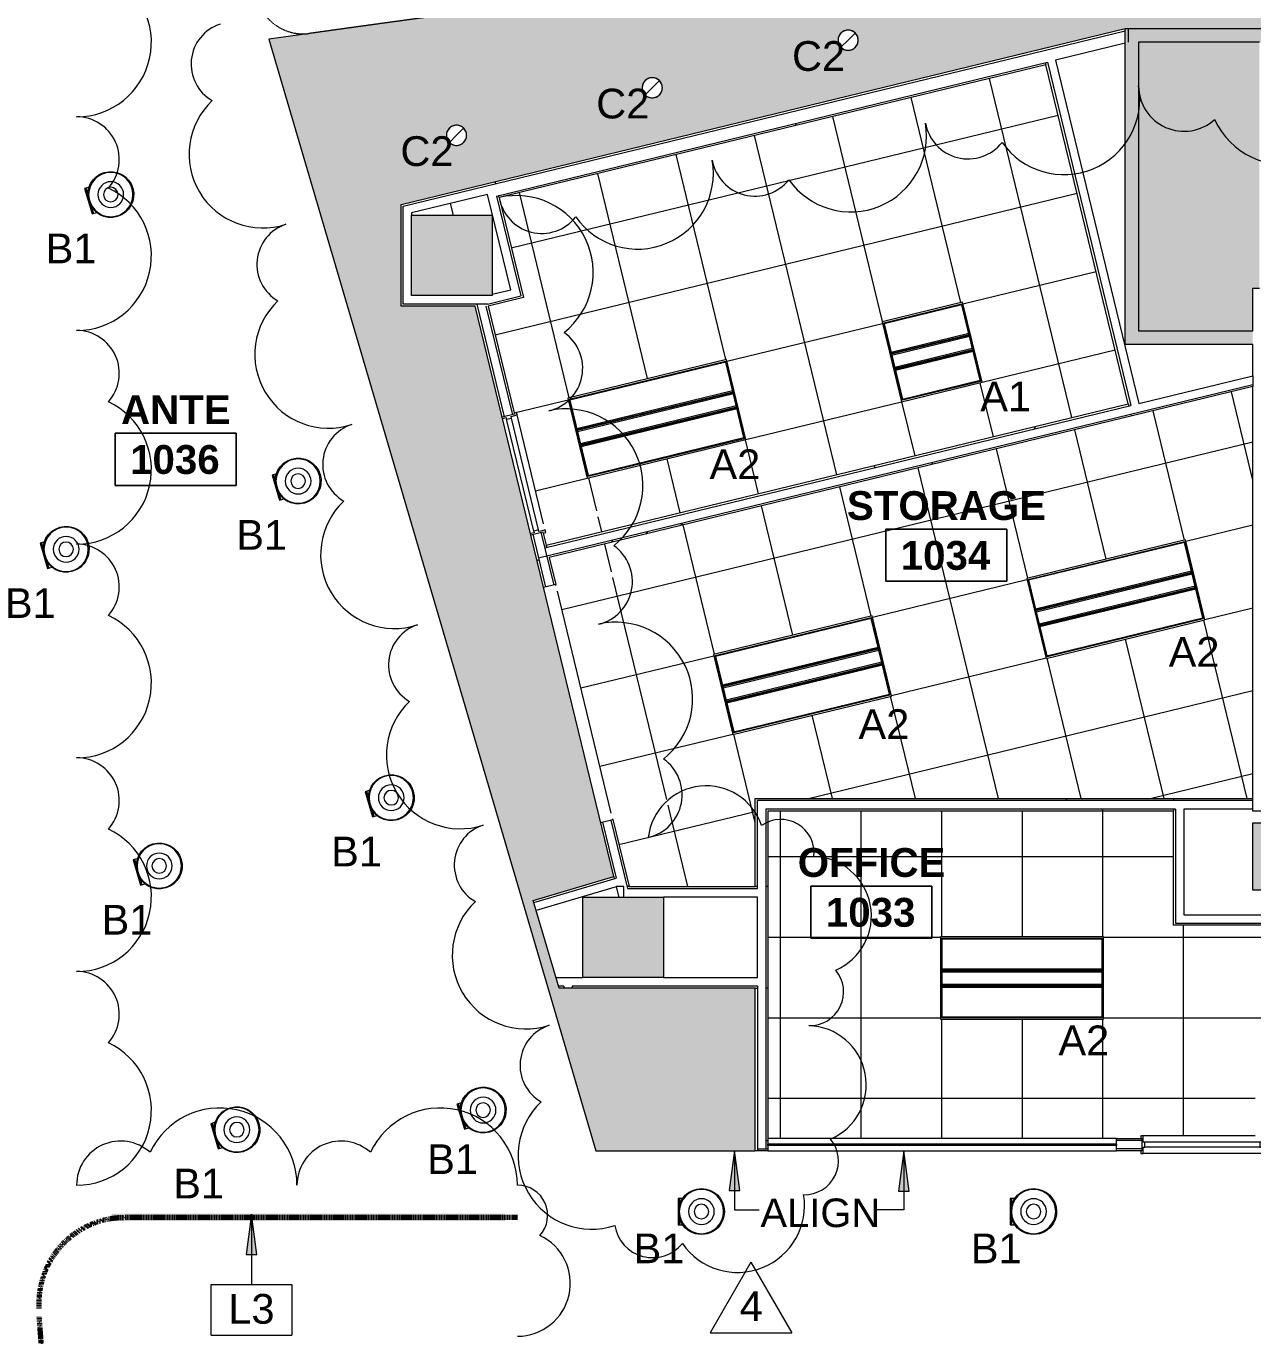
# Model space of a CAD drawing. Header units: inches. Extents: x 4387 to 7158, y 1246 to 2590.
# Drawn here: x 4923.7 to 5289, y 1459.2 to 1849.2 of the extents above; entities that cross this region are included whole.
import ezdxf

# ---------------------------------------------------------------- set-up
doc = ezdxf.new("R2010")
doc.units = ezdxf.units.IN
doc.header["$MEASUREMENT"] = 0
doc.linetypes.add('Dash 1_8_', pattern=[0.25, 0.125, -0.125])
doc.linetypes.add('Dash Dot 3_16_', pattern=[0.3125, 0.1875, -0.0625, 0, -0.0625])
for name, color, linetype, lineweight in [('A-ANNO-KEYN', 231, 'Continuous', 9), ('A-ANNO-SYMB', 150, 'Continuous', 9), ('A-AREA-IDEN', 2, 'Continuous', 9), ('A-CLNG', 13, 'Continuous', 13), ('A-CLNG-PATT', 13, 'Continuous', 13), ('A-DETL', 90, 'Continuous', 9), ('A-DETL-GENF', 92, 'Continuous', 9), ('A-DOOR', 31, 'Continuous', 13), ('A-GENM', 13, 'Continuous', 9), ('A-GLAZ-CURT', 52, 'Continuous', 13), ('A-WALL', 113, 'Continuous', 13), ('A-WALL-PATT', 111, 'Continuous', 13), ('E-LITE-EQPM', 33, 'Continuous', 9), ('E-LITE-EQPM-IDEN', 33, 'Continuous', 9), ('G-ANNO-REVC', 71, 'Continuous', 9), ('G-ANNO-REVC-IDEN', 71, 'Continuous', 9), ('G-ANNO-TEXT', 231, 'Continuous', 9), ('I-WALL', 2, 'Continuous', 13), ('S-COLS', 52, 'Continuous', 13)]:
    doc.layers.add(name, color=color, linetype=linetype, lineweight=lineweight)
doc.styles.add('Arial', font='arial.ttf', dxfattribs={"height": 8.851796})
doc.styles.add('Swis721 Lt BT', font='swissl.ttf', dxfattribs={"height": 8.514638})
doc.styles.add('Swis721 Lt BT_B', font='', dxfattribs={"height": 8.583975})
doc.styles.get('Swis721 Lt BT_B').set_extended_font_data('Swis721 Lt BT', bold=True)
pattern_1 = [(0, (0, 0), (30.72, 7.68), [1.267, -21.773, 1.267, -21.773, -122.88]), (0, (0, 0), (30.72, 7.68), [-46.08, 1.267, -44.813, 1.267, -21.773, -53.76]), (0, (0, 0), (30.72, 7.68), [-115.2, 1.267, -14.093, 1.267, -37.133]), (120, (11.52, 3.84), (-22.011075, 22.7643), [1.267, -21.773, 1.267, -21.773, -122.88]), (120, (11.52, 3.84), (-22.011075, 22.7643), [-46.08, 1.267, -44.813, 1.267, -21.773, -53.76]), (120, (11.52, 3.84), (-22.011075, 22.7643), [-115.2, 1.267, -14.093, 1.267, -37.133]), (240, (15.36, 19.2), (-8.708925, -30.4443), [1.267, -21.773, 1.267, -21.773, -122.88]), (240, (15.36, 19.2), (-8.708925, -30.4443), [-46.08, 1.267, -44.813, 1.267, -21.773, -53.76]), (240, (15.36, 19.2), (-8.708925, -30.4443), [-115.2, 1.267, -14.093, 1.267, -37.133])]

# ---------------------------------------------------------------- blocks, each defined once
blk = doc.blocks.new('Concrete-Rectangular-Column - 24 X 24-4431928-10TH FLOOR RCP')
at = {"layer": 'S-COLS'}
blk.add_hatch(color=10, dxfattribs=at).paths.add_polyline_path([(-12, -12), (12, -12), (12, 12), (-12, 12), (-12, -11.88)], flags=0)
at = {"layer": 'S-COLS', "color": 8, "lineweight": 20}
for p, q in [((-12, 12), (12, 12)), ((-12, -12), (-12, 12)), ((12, 12), (12, -12)), ((12, -12), (-12, -12))]:
    blk.add_line(p, q, dxfattribs=at)
blk = doc.blocks.new('Concrete-Rectangular-Column - 20 X 20-4423668-10TH FLOOR RCP')
at = {"layer": 'S-COLS'}
blk.add_hatch(color=10, dxfattribs=at).paths.add_polyline_path([(-10, -10), (10, -10), (10, 10), (-10, 10)], flags=0)
at = {"layer": 'S-COLS', "color": 8, "lineweight": 20}
for p, q in [((-10, 10), (10, 10)), ((-10, -10), (-10, 10)), ((10, 10), (10, -10)), ((10, -10), (-10, -10))]:
    blk.add_line(p, q, dxfattribs=at)
blk = doc.blocks.new('Single Flush_No Glass - 3_-0_x8_-0_-4278853-10TH FLOOR RCP')
at = {"layer": 'A-DOOR', "lineweight": 9}
for p, q in [((-13.63, 2.71), (-14.38, 2.71)), ((-14.38, 2.71), (-14.38, 1.96)), ((19.74, 2.71), (-13.63, 2.71)), ((-13.63, 0.84), (-13.63, 2.71)), ((-13.13, 0.84), (-13.63, 0.84)), ((21.12, 0.84), (-13.13, 0.84)), ((-13.13, -0.66), (-13.13, 0.84)), ((21.12, 0.84), (21.12, -0.66)), ((21.62, 0.84), (21.12, 0.84)), ((21.62, 2.71), (21.49, 2.71)), ((21.62, 2.71), (21.62, 0.84)), ((22.37, 2.71), (21.62, 2.71)), ((22.37, 1.96), (22.37, 2.71)), ((-13.63, -0.66), (-13.13, -0.66)), ((-13.63, -1.79), (-13.63, -0.66)), ((21.12, -0.66), (-13.13, -0.66)), ((21.12, -0.66), (21.62, -0.66)), ((21.62, -0.66), (21.62, -1.79))]:
    blk.add_line(p, q, dxfattribs=at)
blk = doc.blocks.new('Single Flush_No Glass - 3_-0_x8_-0_-V36-10TH FLOOR RCP')
at = {"layer": 'A-DOOR', "lineweight": 9}
for p, q in [((-13.63, 2.71), (-14.38, 2.71)), ((-14.38, 2.71), (-14.38, 1.96)), ((19.74, 2.71), (-13.63, 2.71)), ((-13.63, 0.84), (-13.63, 2.71)), ((-13.13, 0.84), (-13.63, 0.84)), ((21.12, 0.84), (-13.13, 0.84)), ((-13.13, -0.66), (-13.13, 0.84)), ((21.12, 0.84), (21.12, -0.66)), ((21.62, 0.84), (21.12, 0.84)), ((21.62, 2.71), (21.49, 2.71)), ((21.62, 2.71), (21.62, 0.84)), ((22.37, 2.71), (21.62, 2.71)), ((22.37, 1.96), (22.37, 2.71)), ((-14.38, -1.79), (-14.38, -2.54)), ((-14.38, -2.54), (-13.63, -2.54)), ((-13.63, -0.66), (-13.13, -0.66)), ((-13.63, -2.54), (-13.63, -0.66)), ((21.62, -2.54), (-13.63, -2.54)), ((21.12, -0.66), (-13.13, -0.66)), ((21.12, -0.66), (21.62, -0.66)), ((21.62, -0.66), (21.62, -2.54)), ((21.62, -2.54), (22.37, -2.54)), ((22.37, -2.54), (22.37, -1.79))]:
    blk.add_line(p, q, dxfattribs=at)
blk = doc.blocks.new('L-Recessed-Axis-Plano - A2 - 2 X 4-4924524-10TH FLOOR RCP')
at = {"layer": 'E-LITE-EQPM'}
for p, q in [((23.91, 11.87), (-23.91, 11.87)), ((-23.91, 11.87), (-23.91, -11.88)), ((23.91, -11.88), (23.91, 11.87)), ((-23.87, -11.56), (-23.87, 11.56)), ((-23.87, 11.56), (23.88, 11.56)), ((23.88, 11.56), (23.88, -11.56)), ((-23.87, 2.74), (23.88, 2.74)), ((23.88, 2.51), (-23.87, 2.51)), ((-23.87, 2.3), (23.88, 2.3)), ((-23.87, 2.2), (23.88, 2.2)), ((-23.87, 1.83), (23.88, 1.83)), ((-23.87, -1.83), (23.88, -1.83)), ((-23.87, -2.2), (23.88, -2.2)), ((-23.87, -2.3), (23.88, -2.3)), ((-23.87, -2.51), (23.88, -2.51)), ((-23.87, -2.74), (23.88, -2.74)), ((23.88, -11.56), (-23.87, -11.56)), ((-23.91, -11.88), (23.91, -11.88))]:
    blk.add_line(p, q, dxfattribs=at)
blk = doc.blocks.new('L-Surface Mounted Downlight - B - DOWNLIGHT_ SURFACE MOUNTED-5054385-10TH FLOOR RCP')
at = {"layer": 'A-GENM'}
for p, q in [((-6.96, 3.92), (-5.54, 3.92)), ((-6.96, -3.92), (-6.96, 3.92)), ((-6.7, 3.92), (-6.7, 1.07)), ((-6.54, 1.94), (-6.54, 3.92)), ((-6.7, -1.07), (-6.7, -3.92)), ((-6.54, -3.92), (-6.54, -1.94)), ((-5.54, -3.92), (-6.96, -3.92))]:
    blk.add_line(p, q, dxfattribs=at)
at = {"layer": 'E-LITE-EQPM'}
for radius in [6.6, 3.83, 2.17]:
    blk.add_circle((0, 0), radius, dxfattribs=at)
for start, end in [(360, 180), (180, 360)]:
    blk.add_arc((0, 0), 6.84, start, end, dxfattribs=at)
blk = doc.blocks.new('L-Recessed-Axis-Plano - A1 - 2 X 2-4924522-10TH FLOOR RCP')
at = {"layer": 'E-LITE-EQPM'}
for p, q in [((11.91, 11.87), (-11.91, 11.87)), ((-11.91, 11.87), (-11.91, -11.88)), ((11.91, -11.88), (11.91, 11.87)), ((-11.88, -11.56), (-11.88, 11.56)), ((-11.88, 11.56), (11.87, 11.56)), ((11.87, 11.56), (11.87, -11.56)), ((-11.88, 2.74), (11.87, 2.74)), ((11.87, 2.51), (-11.88, 2.51)), ((-11.88, 2.3), (11.87, 2.3)), ((-11.88, 2.2), (11.87, 2.2)), ((-11.88, 1.83), (11.87, 1.83)), ((-11.88, -1.83), (11.87, -1.83)), ((-11.88, -2.2), (11.87, -2.2)), ((-11.88, -2.3), (11.87, -2.3)), ((-11.88, -2.51), (11.87, -2.51)), ((-11.88, -2.74), (11.87, -2.74)), ((11.87, -11.56), (-11.88, -11.56)), ((-11.91, -11.88), (11.91, -11.88))]:
    blk.add_line(p, q, dxfattribs=at)
blk = doc.blocks.new('System Panel - Glazed-6331843-10TH FLOOR RCP')
at = {"layer": 'A-GLAZ-CURT'}
for p, q in [((-51.87, -0.25), (-51.87, 0.25)), ((-51.87, 0.25), (51.87, 0.25)), ((51.87, 0.25), (51.87, -0.25)), ((51.87, -0.25), (-51.87, -0.25))]:
    blk.add_line(p, q, dxfattribs=at)
blk = doc.blocks.new('Downlight - Recessed Can - C2 - 6_ Downlight - Flangeless-6313321-10TH FLOOR RCP')
at = {"layer": 'E-LITE-EQPM'}
for q in [(-2.12, -2.12), (2.12, 2.12)]:
    blk.add_line((0, 0), q, dxfattribs=at)
for start, end in [(156.6941, 180), (180, 203.3059), (130.583, 152.8285), (103.6312, 126.2008), (78.9964, 101.0036), (53.7992, 76.3688), (27.1715, 49.417), (360, 23.3059), (336.6941, 360), (207.1715, 229.417), (233.7992, 256.3688), (258.9964, 281.0036), (283.6312, 306.2008), (310.583, 332.8285)]:
    blk.add_arc((0, 0), 3, start, end, dxfattribs=at)
blk = doc.blocks.new('OTJ_ Room Tag - Room Name _ Number-360227-10TH FLOOR RCP')
at = {"layer": 'A-AREA-IDEN'}
for p, q in [((-0.1881, -0.1636), (-0.1881, -0.0018)), ((-0.1881, -0.0018), (0.1869, -0.0018)), ((0.1869, -0.0018), (-0.1881, -0.0018)), ((-0.1881, -0.0018), (-0.1881, -0.1636)), ((0.1869, -0.0018), (0.1869, -0.1636)), ((0.1869, -0.1636), (0.1869, -0.0018)), ((0.1869, -0.1636), (-0.1881, -0.1636)), ((-0.1881, -0.1636), (0.1869, -0.1636))]:
    blk.add_line(p, q, dxfattribs=at)
blk = doc.blocks.new('Keynote Tag - Keynote Number - Boxed-135510-10TH FLOOR RCP')
at = {"layer": 'A-ANNO-KEYN'}
for p, q in [((-0.125, -0.0792), (-0.125, 0.0781)), ((-0.125, 0.0781), (0.125, 0.0781)), ((0.125, 0.0781), (0.125, -0.0792)), ((-0.125, -0.0792), (0.125, -0.0792))]:
    blk.add_line(p, q, dxfattribs=at)
blk = doc.blocks.new('Family - ___-6297142-10TH FLOOR RCP')
at = {"layer": 'G-ANNO-REVC'}
for centre, radius, start, end in [((4938.72, 1844.46), 22.27, 270, 64.7912), ((4938.72, 1809.47), 12.72, 318.1897, 90), ((4938.72, 1780.83), 22.27, 270, 64.7912), ((4938.72, 1745.84), 12.72, 318.1897, 90), ((4938.72, 1717.21), 22.27, 270, 64.7912), ((4938.72, 1682.22), 12.72, 318.1897, 90), ((4938.72, 1653.58), 22.27, 270, 64.7912), ((4938.72, 1618.59), 12.72, 318.1897, 90), ((4938.72, 1589.96), 22.27, 270, 64.7912), ((4938.72, 1554.97), 12.72, 318.1897, 90), ((4938.72, 1526.33), 22.27, 270, 64.7912), ((4981.38, 1504.07), 22.97, 0, 154.7912), ((5047.02, 1504.07), 22.97, 0, 154.7912), ((4951.84, 1504.07), 13.13, 48.1897, 180), ((5017.48, 1504.07), 13.13, 48.1897, 180), ((5069.99, 1495.07), 9, 318.1897, 90), ((5069.99, 1474.82), 15.75, 270, 64.7912)]:
    blk.add_arc(centre, radius, start, end, dxfattribs=at)
blk = doc.blocks.new('Family - ___-6307642-10TH FLOOR RCP')
at = {"layer": 'G-ANNO-REVC'}
for centre, radius, start, end in [((4985.36, 1837.88), 12.55, 108.189, 239.9994), ((5232.75, 1827.53), 22.55, 215.1185, 9.9097), ((5268.52, 1831.43), 13.56, 180.108, 311.9183), ((5299.02, 1831.49), 23.72, 205.3168, 0.108), ((4994.18, 1811.05), 21.97, 133.3978, 288.189), ((5169.27, 1816.44), 22.55, 215.1185, 9.9097), ((5204.18, 1822.54), 12.89, 189.9097, 321.72), ((5105.79, 1805.35), 22.55, 215.1185, 9.9097), ((5140.71, 1811.45), 12.89, 189.9097, 321.72), ((5069.72, 1775.91), 22.83, 308.3328, 103.1241), ((5077.23, 1800.36), 12.89, 189.9097, 321.72), ((5004.95, 1778.25), 12.55, 108.189, 239.9994), ((5013.77, 1751.42), 21.97, 133.3978, 288.189), ((5076.38, 1747.32), 13.04, 283.1241, 54.9344), ((5084.53, 1712.39), 22.83, 308.3328, 103.1241), ((5024.55, 1718.63), 12.55, 108.189, 239.9994), ((5033.36, 1691.79), 21.97, 133.3978, 288.189), ((5091.19, 1683.81), 13.04, 283.1241, 54.9344), ((5044.14, 1659), 12.55, 108.189, 239.9994), ((5099.34, 1648.87), 22.83, 308.3328, 103.1241), ((5052.96, 1632.16), 21.97, 133.3978, 288.189), ((5106, 1620.29), 13.04, 283.1241, 54.9344), ((5126.23, 1605.6), 17.38, 18.6453, 173.4365), ((5063.73, 1599.37), 12.55, 108.189, 239.9994), ((5148.42, 1603.04), 9.93, 353.4365, 125.2468), ((5157.75, 1584.29), 17.63, 293.464, 88.2552), ((5072.55, 1572.54), 21.97, 133.3978, 288.189), ((5157.06, 1561.64), 10.07, 268.2552, 40.0655), ((5083.32, 1539.74), 12.55, 108.189, 239.9994), ((5156.22, 1533.95), 17.63, 293.464, 88.2552), ((5092.14, 1512.91), 21.97, 133.3978, 288.189), ((5155.53, 1511.3), 10.07, 268.2552, 40.0655), ((5135.54, 1498.02), 19.94, 214.5021, 9.2933), ((5110.24, 1493.88), 11.39, 189.2933, 321.1036)]:
    blk.add_arc(centre, radius, start, end, dxfattribs=at)
blk = doc.blocks.new('Revision Tag - Revision Tag-133968-10TH FLOOR RCP')
at = {"layer": 'G-ANNO-REVC-IDEN'}
for p, q in [((0, 0.1384), (-0.1263, -0.0804)), ((0, 0.1384), (0.1263, -0.0804)), ((-0.1263, -0.0804), (0.1263, -0.0804))]:
    blk.add_line(p, q, dxfattribs=at)

msp = doc.modelspace()

# ---------------------------------------------------------------- hatches: boundary and pattern name
at = {"layer": 'A-ANNO-KEYN'}
msp.add_hatch(color=256, dxfattribs=at).paths.add_polyline_path([(4990.8, 1495.41), (4989.22, 1483.41), (4992.38, 1483.41)], flags=0)
at = {"layer": 'A-CLNG-PATT'}
h = msp.add_hatch(dxfattribs=at)
h.set_pattern_fill('FP_40', color=256, style=0, pattern_type=2)
h.set_pattern_definition([(13.652, (5155.497, 1754.99), (5.6646, -23.322), []), (283.652, (5155.497, 1754.99), (-23.322, -5.6646), [])])
h.paths.add_polyline_path([(5078.57, 1694.6), (5251.86, 1736.69), (5227.33, 1837.68), (5064.53, 1798.14), (5071.76, 1768.4), (5061.27, 1765.81), (5069.01, 1733.96), (5069.74, 1734.14), (5077.79, 1700.98), (5111.8, 1709.24), (5112.22, 1707.54), (5078.2, 1699.28), (5078.41, 1698.42), (5077.68, 1698.25), (5078.11, 1696.5)], flags=0)
h.paths.add_polyline_path([(5090.8, 1714.58), (5085, 1738.45), (5132.25, 1749.93), (5138.05, 1726.06), (5091.06, 1714.64)], flags=0)
h.paths.add_polyline_path([(5184.4, 1737.31), (5178.6, 1761.18), (5202.53, 1767), (5208.33, 1743.13), (5184.7, 1737.39)], flags=0)
h = msp.add_hatch(dxfattribs=at)
h.set_pattern_fill('FP_36', color=256, style=0, pattern_type=2)
h.set_pattern_definition([(13.652, (5204.37, 1655.454), (5.6646, -23.322), []), (283.652, (5204.37, 1655.454), (-23.322, -5.6646), [])])
h.paths.add_polyline_path([(5106.74, 1592.99), (5140.83, 1592.99), (5140.83, 1619.19), (5288.97, 1619.19), (5288.97, 1741.85), (5079.45, 1690.96), (5081.47, 1682.65), (5116.15, 1691.07), (5116.56, 1689.37), (5081.88, 1680.95), (5097.93, 1614.87), (5132.61, 1623.29), (5133.03, 1621.59), (5098.35, 1613.17), (5103.25, 1592.99)], flags=0)
h.paths.add_polyline_path([(5134.14, 1638.23), (5128.34, 1662.1), (5175.59, 1673.58), (5181.39, 1649.71), (5134.39, 1638.3)], flags=0)
h.paths.add_polyline_path([(5227.43, 1660.89), (5221.63, 1684.76), (5268.88, 1696.24), (5274.68, 1672.37), (5227.68, 1660.96)], flags=0)
h = msp.add_hatch(dxfattribs=at)
h.set_pattern_fill('FP_15', color=256, style=0, pattern_type=2)
h.set_pattern_definition([(0, (5220.333, 1577.908), (0, -24), []), (270, (5220.333, 1577.908), (-24, -1e-15), [])])
h.paths.add_polyline_path([(5248.33, 1518), (5255.58, 1518), (5255.58, 1518.75), (5289.71, 1518.75), (5289.71, 1553.75), (5291.46, 1553.75), (5291.46, 1518.75), (5292.33, 1518.75), (5292.33, 1518), (5296.08, 1518), (5296.08, 1581.44), (5265.34, 1581.44), (5265.34, 1593.5), (5265.27, 1593.5), (5265.27, 1615.44), (5144.58, 1615.44), (5144.58, 1518), (5236.46, 1518)], flags=0)
h.paths.add_polyline_path([(5195.93, 1553.5), (5195.93, 1578.06), (5244.55, 1578.06), (5244.55, 1553.5), (5236.46, 1553.5)], flags=0)
at = {"layer": 'A-DETL-GENF'}
h = msp.add_hatch(dxfattribs=at)
h.set_pattern_fill('FP_13', style=0, pattern_type=2)
h.set_pattern_definition(pattern_1)
h.paths.add_polyline_path([(5140.83, 1514.25), (5140.83, 1562.74), (5082.38, 1562.74), (5074.69, 1588.88), (5098.67, 1595.93), (5057.41, 1765.81), (5035.33, 1765.81), (5035.33, 1796.06), (5250.97, 1848.44), (5771, 1848.44), (5771, 1952.43), (4996, 1845.34), (5093.38, 1514.25), (5106.74, 1514.25)], flags=0)
h.paths.add_polyline_path([(5051.84, 1813.68), (5051.06, 1813.78), (5050.34, 1814.08), (5049.72, 1814.56), (5049.24, 1815.18), (5048.94, 1815.9), (5048.84, 1816.68), (5048.94, 1817.45), (5049.24, 1818.18), (5049.72, 1818.8), (5050.34, 1819.28), (5051.06, 1819.57), (5051.84, 1819.68), (5052.61, 1819.57), (5053.34, 1819.28), (5053.96, 1818.8), (5054.44, 1818.18), (5054.73, 1817.45), (5054.84, 1816.68), (5054.73, 1815.9), (5054.44, 1815.18), (5053.96, 1814.56), (5053.34, 1814.08), (5052.61, 1813.78)], flags=0)
h.paths.add_polyline_path([(5110.14, 1827.84), (5109.37, 1827.94), (5108.64, 1828.24), (5108.02, 1828.72), (5107.54, 1829.34), (5107.24, 1830.06), (5107.14, 1830.84), (5107.24, 1831.62), (5107.54, 1832.34), (5108.03, 1832.97), (5108.64, 1833.44), (5109.37, 1833.74), (5110.22, 1833.83), (5111.03, 1833.69), (5111.64, 1833.44), (5112.26, 1832.96), (5112.74, 1832.34), (5113.04, 1831.62), (5113.14, 1830.84), (5113.04, 1830.06), (5112.74, 1829.34), (5112.26, 1828.72), (5111.64, 1828.24), (5110.92, 1827.94)], flags=0)
h.paths.add_polyline_path([(5168.45, 1842), (5167.67, 1842.1), (5166.95, 1842.4), (5166.33, 1842.88), (5165.85, 1843.5), (5165.55, 1844.22), (5165.45, 1845), (5165.55, 1845.78), (5165.85, 1846.5), (5166.33, 1847.12), (5166.95, 1847.6), (5167.67, 1847.9), (5168.45, 1848), (5169.22, 1847.9), (5169.95, 1847.6), (5170.57, 1847.12), (5171.04, 1846.5), (5171.34, 1845.78), (5171.45, 1845), (5171.34, 1844.22), (5171.04, 1843.5), (5170.57, 1842.88), (5169.95, 1842.4), (5169.22, 1842.1)], flags=0)
h.paths.add_polyline_path([(5226.75, 1856.16), (5225.98, 1856.26), (5225.25, 1856.56), (5224.63, 1857.04), (5224.15, 1857.66), (5223.85, 1858.39), (5223.75, 1859.16), (5223.85, 1859.94), (5224.15, 1860.66), (5224.63, 1861.28), (5225.25, 1861.76), (5225.98, 1862.06), (5226.75, 1862.16), (5227.53, 1862.06), (5228.25, 1861.76), (5228.87, 1861.28), (5229.35, 1860.66), (5229.65, 1859.94), (5229.75, 1859.16), (5229.65, 1858.39), (5229.35, 1857.66), (5228.87, 1857.04), (5228.25, 1856.56), (5227.53, 1856.26)], flags=0)
h.paths.add_polyline_path([(5748.12, 1871.44), (5747.34, 1871.54), (5746.62, 1871.84), (5746, 1872.32), (5745.52, 1872.94), (5745.22, 1873.66), (5745.12, 1874.44), (5745.22, 1875.22), (5745.52, 1875.94), (5746, 1876.56), (5746.62, 1877.04), (5747.34, 1877.34), (5748.12, 1877.44), (5748.9, 1877.34), (5749.62, 1877.04), (5750.24, 1876.56), (5750.72, 1875.94), (5751.02, 1875.22), (5751.12, 1874.44), (5751.02, 1873.66), (5750.72, 1872.94), (5750.24, 1872.32), (5749.62, 1871.84), (5748.9, 1871.54)], flags=0)
h.paths.add_polyline_path([(5676.12, 1871.44), (5675.34, 1871.54), (5674.62, 1871.84), (5674, 1872.32), (5673.52, 1872.94), (5673.22, 1873.66), (5673.12, 1874.44), (5673.22, 1875.22), (5673.52, 1875.94), (5674, 1876.56), (5674.62, 1877.04), (5675.34, 1877.34), (5676.23, 1877.43), (5676.9, 1877.34), (5677.62, 1877.04), (5678.24, 1876.56), (5678.72, 1875.94), (5679.02, 1875.22), (5679.12, 1874.44), (5679.02, 1873.66), (5678.72, 1872.94), (5678.24, 1872.32), (5677.62, 1871.84), (5676.9, 1871.54), (5676.23, 1871.45)], flags=0)
h.paths.add_polyline_path([(5604.12, 1871.44), (5603.34, 1871.54), (5602.62, 1871.84), (5602, 1872.32), (5601.52, 1872.94), (5601.22, 1873.66), (5601.12, 1874.44), (5601.22, 1875.22), (5601.52, 1875.94), (5602, 1876.56), (5602.62, 1877.04), (5603.34, 1877.34), (5604.12, 1877.44), (5604.9, 1877.34), (5605.62, 1877.04), (5606.24, 1876.56), (5606.74, 1875.89), (5607.02, 1875.22), (5607.12, 1874.44), (5607.02, 1873.66), (5606.72, 1872.94), (5606.24, 1872.32), (5605.62, 1871.84), (5604.9, 1871.54)], flags=0)
h.paths.add_polyline_path([(5532.12, 1871.44), (5531.34, 1871.54), (5530.62, 1871.84), (5530, 1872.32), (5529.52, 1872.94), (5529.2, 1873.81), (5529.12, 1874.44), (5529.22, 1875.22), (5529.52, 1875.94), (5530, 1876.56), (5530.62, 1877.04), (5531.34, 1877.34), (5532.12, 1877.44), (5532.9, 1877.34), (5533.62, 1877.04), (5534.24, 1876.56), (5534.72, 1875.94), (5535.02, 1875.22), (5535.11, 1874.35), (5535.02, 1873.66), (5534.67, 1872.88), (5534.24, 1872.32), (5533.62, 1871.84), (5532.9, 1871.54)], flags=0)
h.paths.add_polyline_path([(5460.12, 1871.44), (5459.34, 1871.54), (5458.62, 1871.84), (5458, 1872.32), (5457.52, 1872.94), (5457.22, 1873.66), (5457.12, 1874.44), (5457.22, 1875.22), (5457.52, 1875.94), (5458, 1876.56), (5458.62, 1877.04), (5459.34, 1877.34), (5460.12, 1877.44), (5460.9, 1877.34), (5461.62, 1877.04), (5462.24, 1876.56), (5462.72, 1875.94), (5463.02, 1875.22), (5463.12, 1874.44), (5463.02, 1873.66), (5462.72, 1872.94), (5462.24, 1872.32), (5461.62, 1871.84), (5460.9, 1871.54), (5460.65, 1871.51)], flags=0)
h.paths.add_polyline_path([(5388.12, 1871.44), (5387.34, 1871.54), (5386.62, 1871.84), (5386, 1872.32), (5385.52, 1872.94), (5385.22, 1873.66), (5385.12, 1874.44), (5385.25, 1875.29), (5385.52, 1875.94), (5386, 1876.56), (5386.62, 1877.04), (5387.34, 1877.34), (5388.12, 1877.44), (5388.9, 1877.34), (5389.62, 1877.04), (5390.24, 1876.56), (5390.72, 1875.94), (5391.02, 1875.22), (5391.12, 1874.44), (5391.02, 1873.66), (5390.72, 1872.94), (5390.24, 1872.32), (5389.62, 1871.84), (5388.9, 1871.54)], flags=0)
h.paths.add_polyline_path([(5316.12, 1871.44), (5315.34, 1871.54), (5314.62, 1871.84), (5314, 1872.32), (5313.52, 1872.94), (5313.22, 1873.66), (5313.12, 1874.44), (5313.22, 1875.22), (5313.52, 1875.94), (5314.06, 1876.61), (5314.62, 1877.04), (5315.34, 1877.34), (5316.12, 1877.44), (5316.9, 1877.34), (5317.62, 1877.04), (5318.24, 1876.56), (5318.72, 1875.94), (5319.02, 1875.22), (5319.12, 1874.44), (5319.02, 1873.66), (5318.72, 1872.94), (5318.24, 1872.32), (5317.62, 1871.84), (5316.9, 1871.54)], flags=0)
h.paths.add_polyline_path([(5748.12, 1919.44), (5747.34, 1919.54), (5746.62, 1919.84), (5746, 1920.32), (5745.51, 1920.97), (5745.21, 1921.75), (5745.12, 1922.44), (5745.22, 1923.22), (5745.52, 1923.94), (5746, 1924.56), (5746.62, 1925.04), (5747.34, 1925.34), (5748.12, 1925.44), (5748.9, 1925.34), (5749.62, 1925.04), (5750.24, 1924.56), (5750.72, 1923.94), (5751.02, 1923.22), (5751.12, 1922.44), (5751.02, 1921.66), (5750.72, 1920.94), (5750.24, 1920.32), (5749.62, 1919.84), (5748.9, 1919.54)], flags=0)
h.paths.add_polyline_path([(5676.12, 1919.44), (5675.34, 1919.54), (5674.62, 1919.84), (5674, 1920.32), (5673.51, 1920.97), (5673.22, 1921.66), (5673.12, 1922.44), (5673.22, 1923.22), (5673.52, 1923.94), (5674, 1924.56), (5674.62, 1925.04), (5675.34, 1925.34), (5676.23, 1925.43), (5676.9, 1925.34), (5677.62, 1925.04), (5678.24, 1924.56), (5678.72, 1923.94), (5679.02, 1923.22), (5679.12, 1922.44), (5679.02, 1921.66), (5678.72, 1920.94), (5678.24, 1920.32), (5677.62, 1919.84), (5676.9, 1919.54), (5676.23, 1919.45)], flags=0)
h = msp.add_hatch(color=9, dxfattribs=at)
h.paths.add_polyline_path([(5664.85, 1619.44), (5811.23, 1619.44), (5811.23, 1628.28), (5664.85, 1628.28)], flags=0)
h.paths.add_polyline_path([(5660.85, 1844.44), (5668.71, 1844.93), (5668.71, 1844.44), (5664.85, 1844.44), (5664.85, 1793.53), (5666.89, 1793.53), (5666.89, 1794.28), (5667.64, 1794.28), (5667.64, 1792.4), (5668.14, 1792.4), (5668.14, 1790.65), (5667.64, 1790.65), (5667.64, 1788.78), (5666.89, 1788.78), (5666.89, 1789.53), (5664.85, 1789.53), (5664.85, 1632.28), (5811.23, 1632.28), (5811.23, 1765.61), (5709.68, 1765.61), (5709.68, 1736.53), (5705.68, 1736.53), (5705.68, 1789.53), (5703.64, 1789.53), (5703.64, 1788.78), (5702.89, 1788.78), (5702.89, 1790.65), (5702.39, 1790.65), (5702.39, 1792.4), (5702.89, 1792.4), (5702.89, 1794.28), (5703.64, 1794.28), (5703.64, 1793.53), (5761.23, 1793.53), (5761.23, 1798.15), (5760.48, 1798.15), (5760.48, 1798.9), (5762.35, 1798.9), (5762.35, 1799.4), (5764.1, 1799.4), (5764.1, 1798.9), (5765.98, 1798.9), (5765.98, 1798.15), (5765.23, 1798.15), (5765.23, 1793.53), (5808.77, 1793.53), (5808.77, 1769.61), (5808.95, 1769.61), (5808.95, 1793.53), (5815.45, 1793.53), (5815.45, 1769.61), (5819.23, 1769.61), (5819.23, 1720.44), (5874.23, 1720.44), (5874.23, 1841.94), (5765.23, 1841.94), (5765.23, 1834.9), (5765.98, 1834.9), (5765.98, 1834.15), (5764.1, 1834.15), (5764.1, 1833.65), (5762.35, 1833.65), (5762.35, 1834.15), (5760.48, 1834.15), (5760.48, 1834.9), (5761.23, 1834.9), (5761.23, 1844.44), (5762.73, 1844.44), (5762.4, 1844.77), (5771.08, 1845.94), (5878.23, 1845.94), (5878.23, 1848.44), (5580.07, 1848.44), (5650.36, 1844.96)], flags=0)
h.paths.add_polyline_path([(5660.85, 1619.44), (5660.85, 1844.44), (5559.98, 1844.44), (5559.98, 1848.44), (5540.3, 1848.44), (5540.29, 1844.44), (5457.19, 1844.44), (5457.19, 1841.81), (5457.94, 1841.81), (5457.94, 1841.06), (5456.07, 1841.06), (5456.07, 1840.56), (5454.32, 1840.56), (5454.32, 1841.06), (5452.44, 1841.06), (5452.44, 1841.81), (5453.19, 1841.81), (5453.19, 1844.44), (5432.32, 1844.44), (5432.32, 1848.44), (5412.27, 1848.44), (5412.27, 1848.27), (5413.78, 1848.29), (5424.07, 1847.29), (5424.07, 1844.44), (5412.27, 1844.61), (5412.24, 1844.44), (5407.44, 1844.44), (5407.44, 1844.68), (5371.97, 1845.19), (5371.97, 1847.69), (5407.44, 1848.2), (5407.44, 1848.44), (5251.97, 1848.44), (5254.97, 1844.44), (5254.97, 1758.44), (5288.97, 1758.44), (5288.97, 1771.17), (5290.93, 1771.17), (5290.93, 1844.44), (5294.93, 1844.44), (5294.93, 1793.53), (5306.02, 1793.53), (5306.02, 1844.44), (5310.02, 1844.44), (5310.02, 1793.53), (5415.82, 1793.53), (5415.82, 1794.28), (5416.57, 1794.28), (5416.57, 1792.4), (5417.07, 1792.4), (5417.07, 1790.65), (5416.57, 1790.65), (5416.57, 1788.78), (5415.82, 1788.78), (5415.82, 1789.53), (5413.12, 1789.53), (5413.12, 1783.15), (5413.87, 1783.15), (5413.87, 1782.4), (5411.99, 1782.4), (5411.99, 1781.9), (5410.24, 1781.9), (5410.24, 1782.4), (5408.37, 1782.4), (5408.37, 1783.15), (5409.12, 1783.15), (5409.12, 1789.53), (5364.89, 1789.53), (5364.89, 1746.02), (5409.12, 1746.02), (5409.12, 1752.4), (5408.37, 1752.4), (5408.37, 1753.15), (5410.24, 1753.15), (5410.24, 1753.65), (5411.99, 1753.65), (5411.99, 1753.15), (5413.87, 1753.15), (5413.87, 1752.4), (5413.12, 1752.4), (5413.12, 1742.02), (5360.89, 1742.02), (5360.89, 1767.17), (5292.97, 1767.17), (5292.97, 1632.28), (5453.19, 1632.28), (5453.17, 1789.53), (5452.57, 1789.53), (5452.57, 1788.78), (5451.82, 1788.78), (5451.82, 1790.65), (5451.32, 1790.65), (5451.32, 1792.4), (5451.82, 1792.4), (5451.82, 1794.28), (5452.57, 1794.28), (5452.57, 1793.53), (5453.17, 1793.53), (5453.17, 1805.06), (5452.44, 1805.06), (5452.44, 1805.81), (5454.32, 1805.81), (5454.32, 1806.31), (5456.07, 1806.31), (5456.07, 1805.81), (5457.94, 1805.81), (5457.94, 1805.06), (5457.19, 1805.06), (5457.19, 1796.44), (5478.71, 1796.44), (5478.71, 1770.84), (5457.19, 1770.84), (5457.19, 1619.44), (5593.78, 1619.44), (5593.78, 1844.39), (5597.78, 1844.39), (5597.78, 1619.44), (5642.59, 1619.44)], flags=0)
h.paths.add_polyline_path([(5453.19, 1619.44), (5453.19, 1628.28), (5292.97, 1628.28), (5292.97, 1619.44), (5451.97, 1619.44)], flags=0)
h.paths.add_polyline_path([(5719.34, 1769.61), (5785.84, 1769.61), (5785.84, 1789.53), (5709.68, 1789.53), (5709.68, 1769.61)], flags=0)
h.paths.add_polyline_path([(5314.55, 1771.17), (5360.89, 1771.17), (5360.89, 1789.53), (5314.55, 1789.53), (5314.55, 1780.16)], flags=0)
h.paths.add_polyline_path([(5290.93, 1844.44), (5278.87, 1845.65), (5329.55, 1848.2), (5305.44, 1845.85)], flags=0)
msp.add_hatch(color=253, dxfattribs=at).paths.add_polyline_path([(4960.05, 1493.35), (5066.4, 1493.35), (5066.4, 1495.6), (4949.17, 1495.6), (4949.17, 1493.35)], flags=0)
at = {"layer": 'A-WALL-PATT', "lineweight": 9}
h = msp.add_hatch(color=7, dxfattribs=at)
h.paths.add_polyline_path([(5254.97, 1844.44), (5251.97, 1848.44), (5250.97, 1848.44), (5250.97, 1844.44), (5253.7, 1844.44)], flags=0)
h.paths.add_polyline_path([(5290.93, 1844.44), (5329.55, 1848.2), (5278.87, 1845.65)], flags=0)
h = msp.add_hatch(dxfattribs=at)
h.set_pattern_fill('FP_13', color=256, style=0, pattern_type=2)
h.set_pattern_definition(pattern_1)
h.paths.add_polyline_path([(5063.53, 1802.27), (5229.36, 1842.55), (5229.22, 1843.16), (5063.38, 1802.88)], flags=0)
for points in [[(5252.61, 1754.44), (5254.97, 1754.44), (5254.97, 1844.44), (5250.97, 1844.44), (5250.97, 1754.44), (5251.86, 1754.44)], [(5288.97, 1754.44), (5288.97, 1758.44), (5254.97, 1758.44), (5254.97, 1754.44), (5270.95, 1754.44)]]:
    msp.add_hatch(color=7, dxfattribs=at).paths.add_polyline_path(points, flags=0)
h = msp.add_hatch(dxfattribs=at)
h.set_pattern_fill('FP_13', color=256, style=0, pattern_type=2)
h.set_pattern_definition(pattern_1)
h.paths.add_polyline_path([(5064.53, 1798.14), (5227.33, 1837.68), (5227.18, 1838.29), (5064.39, 1798.75)], flags=0)
h = msp.add_hatch(dxfattribs=at)
h.set_pattern_fill('FP_13', color=256, style=0, pattern_type=2)
h.set_pattern_definition(pattern_1)
h.paths.add_polyline_path([(5078.71, 1694), (5252.01, 1736.09), (5251.86, 1736.69), (5078.57, 1694.6)], flags=0)
h = msp.add_hatch(dxfattribs=at)
h.set_pattern_fill('FP_13', color=256, style=0, pattern_type=2)
h.set_pattern_definition(pattern_1)
h.paths.add_polyline_path([(5078.85, 1690.81), (5252.74, 1733.05), (5252.6, 1733.66), (5078.7, 1691.42), (5078.81, 1690.96)], flags=0)
h = msp.add_hatch(dxfattribs=at)
h.set_pattern_fill('FP_13', color=256, style=0, pattern_type=2)
h.set_pattern_definition(pattern_1)
h.paths.add_polyline_path([(5181.39, 1618.56), (5265.34, 1618.56), (5265.34, 1619.19), (5140.83, 1619.19), (5140.83, 1618.56), (5167.47, 1618.56)], flags=0)
h = msp.add_hatch(dxfattribs=at)
h.set_pattern_fill('FP_13', color=256, style=0, pattern_type=2)
h.set_pattern_definition(pattern_1)
h.paths.add_polyline_path([(5265.27, 1615.44), (5265.34, 1615.44), (5265.34, 1616.06), (5143.96, 1616.06), (5143.96, 1615.44), (5264.93, 1615.44)], flags=0)
at = {"layer": 'G-ANNO-TEXT'}
for points in [[(5134.65, 1514.43), (5133.07, 1502.43), (5136.23, 1502.43)], [(5185.05, 1514.29), (5183.47, 1502.29), (5186.63, 1502.29)]]:
    msp.add_hatch(color=7, dxfattribs=at).paths.add_polyline_path(points, flags=0)

# ---------------------------------------------------------------- linework, layer by layer
at = {"layer": 'A-ANNO-KEYN'}
for p, q in [((4990.8, 1495.41), (4989.22, 1483.41)), ((4992.38, 1483.41), (4990.8, 1495.41)), ((4990.8, 1495.41), (4990.8, 1474.46)), ((4989.22, 1483.41), (4992.38, 1483.41))]:
    msp.add_line(p, q, dxfattribs=at)
at = {"layer": 'A-ANNO-SYMB', "linetype": 'Dash Dot 3_16_'}
msp.add_line((5176.44, 1870.28), (5007.89, 1846.99), dxfattribs=at)
msp.add_arc((5006.17, 1861.07), 14.19, 197.2841, 276.9729, dxfattribs=at)
at = {"layer": 'A-CLNG'}
for p, q in [((5049.98, 1796.41), (5050.82, 1792.94)), ((5202.53, 1767), (5178.6, 1761.18)), ((5208.33, 1743.13), (5202.53, 1767)), ((5178.6, 1761.18), (5184.4, 1737.31)), ((5132.25, 1749.93), (5085, 1738.45)), ((5138.05, 1726.06), (5132.25, 1749.93)), ((5184.4, 1737.31), (5208.33, 1743.13)), ((5085, 1738.45), (5090.8, 1714.58)), ((5090.8, 1714.58), (5138.05, 1726.06)), ((5268.88, 1696.24), (5221.63, 1684.76)), ((5274.68, 1672.37), (5268.88, 1696.24)), ((5221.63, 1684.76), (5227.43, 1660.89)), ((5175.59, 1673.58), (5128.34, 1662.1)), ((5181.39, 1649.71), (5175.59, 1673.58)), ((5227.43, 1660.89), (5274.68, 1672.37)), ((5128.34, 1662.1), (5134.14, 1638.23)), ((5134.14, 1638.23), (5181.39, 1649.71)), ((5265.27, 1615.44), (5265.27, 1593.5)), ((5099.41, 1592.89), (5100.15, 1589.86)), ((5265.27, 1593.5), (5265.34, 1593.5)), ((5244.55, 1578.06), (5195.93, 1578.06)), ((5195.93, 1578.06), (5195.93, 1553.5)), ((5244.55, 1553.5), (5244.55, 1578.06)), ((5195.93, 1553.5), (5244.55, 1553.5))]:
    msp.add_line(p, q, dxfattribs=at)
at = {"layer": 'A-DETL'}
for p, q in [((5771, 1952.43), (4996, 1845.34)), ((5035.33, 1796.06), (5250.97, 1848.44)), ((5250.97, 1848.44), (5771, 1848.44)), ((4996, 1845.34), (5093.38, 1514.25)), ((5035.33, 1765.81), (5035.33, 1796.06)), ((5057.41, 1765.81), (5035.33, 1765.81)), ((5098.67, 1595.93), (5057.41, 1765.81)), ((5074.69, 1588.88), (5098.67, 1595.93)), ((5082.38, 1562.74), (5074.69, 1588.88)), ((5140.83, 1562.74), (5082.38, 1562.74)), ((5140.83, 1514.25), (5140.83, 1562.74)), ((5093.38, 1514.25), (5140.83, 1514.25))]:
    msp.add_line(p, q, dxfattribs=at)
at = {"layer": 'A-DETL', "linetype": 'Dash 1_8_', "lineweight": 70}
for p, q in [((5070.02, 1494.39), (4953.02, 1494.39)), ((4927.51, 1464.85), (4935.99, 1352.36))]:
    msp.add_line(p, q, dxfattribs=at)
at = {"layer": 'A-DETL'}
for centre, start, end in [((5168.45, 1845), 0, 180), ((5168.45, 1845), 180, 360), ((5110.14, 1830.84), 0, 180), ((5110.14, 1830.84), 180, 360), ((5051.84, 1816.68), 0, 180), ((5051.84, 1816.68), 180, 360)]:
    msp.add_arc(centre, 3, start, end, dxfattribs=at)
at = {"layer": 'A-DETL', "linetype": 'Dash 1_8_', "lineweight": 70}
msp.add_arc((4953.02, 1468.84), 25.55, 90, 183.3287, dxfattribs=at)
at = {"layer": 'A-WALL', "color": 55}
msp.add_line((5250.97, 1844.44), (5250.97, 1848.44), dxfattribs=at)
at = {"layer": 'A-WALL'}
for p, q in [((5251.97, 1844.44), (5251.97, 1848.44)), ((5035.96, 1795.57), (5250.97, 1847.8)), ((5063.78, 1798.6), (5227.79, 1838.44)), ((5227.18, 1838.29), (5227.33, 1837.68)), ((5227.79, 1838.44), (5252.61, 1736.23)), ((5063.53, 1802.27), (5063.38, 1802.88)), ((5063.78, 1798.6), (5071, 1768.86)), ((5064.53, 1798.14), (5064.39, 1798.75)), ((5035.96, 1766.44), (5035.96, 1795.57)), ((5061.06, 1766.44), (5071, 1768.86)), ((5061.06, 1766.44), (5035.96, 1766.44)), ((5057.9, 1766.44), (5066.06, 1732.86)), ((5060.48, 1766.44), (5060.51, 1766.31)), ((5060.63, 1765.81), (5068.49, 1733.45)), ((5288.97, 1745.06), (5288.97, 1741.85)), ((5076.27, 1690.83), (5288.97, 1742.49)), ((5078.11, 1693.85), (5252.61, 1736.23)), ((5251.86, 1736.69), (5252.01, 1736.09)), ((5252.6, 1733.66), (5252.74, 1733.05)), ((5074.56, 1697.87), (5078.37, 1682.16)), ((5076.99, 1698.46), (5080.8, 1682.75)), ((5078.71, 1694), (5078.57, 1694.6)), ((5076.42, 1690.22), (5075.81, 1690.07)), ((5141.46, 1592.36), (5141.46, 1618.56)), ((5288.97, 1618.56), (5141.46, 1618.56)), ((5265.34, 1619.19), (5265.34, 1618.56)), ((5143.96, 1616.06), (5143.96, 1514.88)), ((5265.97, 1616.06), (5143.96, 1616.06)), ((5265.34, 1616.06), (5265.34, 1615.44)), ((5265.97, 1616.06), (5265.97, 1582.06)), ((5095.37, 1612.19), (5099.42, 1595.5)), ((5097.8, 1612.78), (5102.76, 1592.36)), ((5074.87, 1588.28), (5099.42, 1595.5)), ((5098.67, 1595.93), (5098.82, 1595.33)), ((5100.03, 1592.99), (5099.39, 1592.99)), ((5103.25, 1592.99), (5102.61, 1592.99)), ((5102.76, 1592.36), (5141.46, 1592.36)), ((5141.46, 1592.99), (5140.83, 1592.99)), ((5144.58, 1592.99), (5143.96, 1592.99)), ((5265.97, 1582.06), (5296.71, 1582.06)), ((5083.8, 1563.36), (5082.2, 1563.36)), ((5083.8, 1563.36), (5083.8, 1562.74)), ((5141.46, 1563.36), (5086.3, 1563.36)), ((5086.3, 1563.36), (5086.3, 1562.74)), ((5140.83, 1562.74), (5141.46, 1562.74)), ((5141.46, 1563.36), (5141.46, 1514.25)), ((5144.58, 1562.74), (5143.96, 1562.74)), ((5143.96, 1517.38), (5144.58, 1517.38)), ((5255.96, 1517.38), (5248.33, 1517.38)), ((5141.46, 1514.88), (5144.58, 1514.88)), ((5255.96, 1514.88), (5248.33, 1514.88))]:
    msp.add_line(p, q, dxfattribs=at)
at = {"layer": 'A-WALL', "color": 8, "lineweight": 20}
for p, q in [((5250.97, 1754.44), (5250.97, 1844.44)), ((5290.93, 1844.44), (5254.97, 1844.44)), ((5254.97, 1844.44), (5254.97, 1758.44)), ((5288.97, 1771.17), (5290.93, 1771.17)), ((5288.97, 1758.44), (5288.97, 1771.17)), ((5254.97, 1758.44), (5288.97, 1758.44)), ((5288.97, 1754.44), (5250.97, 1754.44)), ((5288.97, 1745.06), (5288.97, 1754.44)), ((5288.97, 1615.44), (5288.97, 1741.85)), ((5308.97, 1615.44), (5288.97, 1615.44))]:
    msp.add_line(p, q, dxfattribs=at)
at = {"layer": 'G-ANNO-TEXT', "color": 7}
for p, q in [((5134.65, 1514.43), (5133.07, 1502.43)), ((5136.23, 1502.43), (5134.65, 1514.43)), ((5134.65, 1514.43), (5134.65, 1496.71)), ((5185.05, 1514.29), (5183.47, 1502.29)), ((5186.63, 1502.29), (5185.05, 1514.29)), ((5185.05, 1514.29), (5185.05, 1496.71)), ((5133.07, 1502.43), (5136.23, 1502.43)), ((5183.47, 1502.29), (5186.63, 1502.29)), ((5134.65, 1496.71), (5141.97, 1496.71)), ((5185.05, 1496.71), (5176.29, 1496.71))]:
    msp.add_line(p, q, dxfattribs=at)
at = {"layer": 'I-WALL'}
for p, q in [((5250.97, 1844.07), (5230.22, 1839.03)), ((5227.33, 1837.68), (5064.53, 1798.14)), ((5251.86, 1736.69), (5227.33, 1837.68)), ((5230.22, 1839.03), (5255.04, 1736.82)), ((5061.08, 1799.1), (5038.46, 1793.61)), ((5067.98, 1770.69), (5061.08, 1799.1)), ((5064.53, 1798.14), (5071.76, 1768.4)), ((5038.46, 1793.61), (5038.46, 1792.94)), ((5062.46, 1769.35), (5067.98, 1770.69)), ((5071.76, 1768.4), (5061.26, 1765.85)), ((5061.26, 1765.85), (5069.1, 1733.6)), ((5255.04, 1736.82), (5288.97, 1745.06)), ((5288.97, 1741.85), (5079.45, 1690.96)), ((5078.57, 1694.6), (5251.86, 1736.69)), ((5069.1, 1733.6), (5065.45, 1732.71)), ((5073.95, 1697.73), (5077.59, 1698.61)), ((5077.59, 1698.61), (5078.57, 1694.6)), ((5079.45, 1690.96), (5081.41, 1682.89)), ((5081.41, 1682.89), (5077.77, 1682.01)), ((5140.83, 1592.99), (5140.83, 1619.19)), ((5140.83, 1619.19), (5288.97, 1619.19)), ((5144.58, 1615.44), (5144.58, 1514.25)), ((5265.34, 1615.44), (5144.58, 1615.44)), ((5265.34, 1581.44), (5265.34, 1615.44)), ((5268.47, 1616.06), (5268.47, 1584.56)), ((5288.97, 1616.06), (5268.47, 1616.06)), ((5094.76, 1612.04), (5098.41, 1612.93)), ((5098.41, 1612.93), (5103.25, 1592.99)), ((5099.41, 1592.89), (5075.57, 1585.88)), ((5099.39, 1592.99), (5099.41, 1592.89)), ((5101.7, 1592.99), (5100.03, 1592.99)), ((5101.7, 1589.86), (5101.7, 1592.99)), ((5103.25, 1592.99), (5140.83, 1592.99)), ((5141.46, 1589.86), (5113.46, 1589.86)), ((5141.46, 1565.86), (5141.46, 1589.86)), ((5268.47, 1584.56), (5296.71, 1584.56)), ((5296.08, 1581.44), (5265.34, 1581.44)), ((5081.46, 1565.86), (5089.46, 1565.86)), ((5113.46, 1565.86), (5141.46, 1565.86)), ((5248.33, 1514.25), (5248.33, 1518)), ((5248.33, 1518), (5255.96, 1518)), ((5255.96, 1518), (5255.96, 1514.25)), ((5144.58, 1514.25), (5140.83, 1514.25)), ((5255.96, 1514.25), (5248.33, 1514.25))]:
    msp.add_line(p, q, dxfattribs=at)
at = {"layer": 'I-WALL', "lineweight": 9}
for p, q in [((5081.47, 1682.65), (5081.41, 1682.89)), ((5097.93, 1614.87), (5081.88, 1680.95)), ((5098.41, 1612.93), (5098.35, 1613.17)), ((5248.33, 1518), (5144.58, 1518)), ((5144.58, 1514.25), (5248.33, 1514.25))]:
    msp.add_line(p, q, dxfattribs=at)

# ---------------------------------------------------------------- block references
at = {"layer": 'A-ANNO-KEYN', "xscale": 95.99999999999994, "yscale": 95.99999999999994, "zscale": 95.99999999999994}
msp.add_blockref('Keynote Tag - Keynote Number - Boxed-135510-10TH FLOOR RCP', (4990.8, 1466.96), dxfattribs=at)
at = {"layer": 'A-AREA-IDEN', "xscale": 95.99999999999994, "yscale": 95.99999999999994, "zscale": 95.99999999999994}
for p in [(4968.27, 1728.13), (5197.74, 1699.58), (5175.43, 1593.3)]:
    msp.add_blockref('OTJ_ Room Tag - Room Name _ Number-360227-10TH FLOOR RCP', p, dxfattribs=at)
at = {"layer": 'A-DOOR', "rotation": 283.6521833415355}
msp.add_blockref('Single Flush_No Glass - 3_-0_x8_-0_-4278853-10TH FLOOR RCP', (5070.49, 1719.52), dxfattribs=at)
at = {"layer": 'A-DOOR'}
msp.add_blockref('Single Flush_No Glass - 3_-0_x8_-0_-V36-10TH FLOOR RCP', (5269.96, 1516.04), dxfattribs=at)
at = {"layer": 'A-GLAZ-CURT', "lineweight": 9, "rotation": 180}
msp.add_blockref('System Panel - Glazed-6331843-10TH FLOOR RCP', (5196.46, 1516.13), dxfattribs=at)
at = {"layer": 'E-LITE-EQPM'}
for p in [(5168.45, 1845), (5110.14, 1830.84), (5051.84, 1816.68)]:
    msp.add_blockref('Downlight - Recessed Can - C2 - 6_ Downlight - Flangeless-6313321-10TH FLOOR RCP', p, dxfattribs=at)
at = {"layer": 'E-LITE-EQPM', "extrusion": (0, 0, -1)}
for name, p, rotation in [('L-Surface Mounted Downlight - B - DOWNLIGHT_ SURFACE MOUNTED-5054385-10TH FLOOR RCP', (-4948.9, 1799.03), 163.6104596661091), ('L-Recessed-Axis-Plano - A1 - 2 X 2-4924522-10TH FLOOR RCP', (-5193.47, 1752.15), 346.3478166584646), ('L-Recessed-Axis-Plano - A2 - 2 X 4-4924524-10TH FLOOR RCP', (-5111.53, 1732.25), 346.3478166584646), ('L-Surface Mounted Downlight - B - DOWNLIGHT_ SURFACE MOUNTED-5054385-10TH FLOOR RCP', (-5004.69, 1713.72), 163.6104596661091), ('L-Surface Mounted Downlight - B - DOWNLIGHT_ SURFACE MOUNTED-5054385-10TH FLOOR RCP', (-4935.61, 1693.41), 163.6104596661091), ('L-Recessed-Axis-Plano - A2 - 2 X 4-4924524-10TH FLOOR RCP', (-5248.15, 1678.57), 346.347816658465), ('L-Recessed-Axis-Plano - A2 - 2 X 4-4924524-10TH FLOOR RCP', (-5154.87, 1655.91), 346.347816658465), ('L-Surface Mounted Downlight - B - DOWNLIGHT_ SURFACE MOUNTED-5054385-10TH FLOOR RCP', (-5032.42, 1619.44), 163.6104596661091), ('L-Surface Mounted Downlight - B - DOWNLIGHT_ SURFACE MOUNTED-5054385-10TH FLOOR RCP', (-4963.34, 1599.12), 163.6104596661091), ('L-Recessed-Axis-Plano - A2 - 2 X 4-4924524-10TH FLOOR RCP', (-5220.24, 1565.78), 180), ('L-Surface Mounted Downlight - B - DOWNLIGHT_ SURFACE MOUNTED-5054385-10TH FLOOR RCP', (-5059.77, 1526.42), 163.6104596661091), ('L-Surface Mounted Downlight - B - DOWNLIGHT_ SURFACE MOUNTED-5054385-10TH FLOOR RCP', (-4986.44, 1520.58), 163.6104596661091), ('L-Surface Mounted Downlight - B - DOWNLIGHT_ SURFACE MOUNTED-5054385-10TH FLOOR RCP', (-5124.78, 1496.21), 180), ('L-Surface Mounted Downlight - B - DOWNLIGHT_ SURFACE MOUNTED-5054385-10TH FLOOR RCP', (-5223.69, 1496.21), 180)]:
    msp.add_blockref(name, p, dxfattribs=dict(at, rotation=rotation))
at = {"layer": 'G-ANNO-REVC'}
msp.add_blockref('Family - ___-6307642-10TH FLOOR RCP', (0, 0), dxfattribs=at)
at = {"layer": 'G-ANNO-REVC-IDEN', "xscale": 95.99999999999994, "yscale": 95.99999999999994, "zscale": 95.99999999999994}
msp.add_blockref('Revision Tag - Revision Tag-133968-10TH FLOOR RCP', (5139.53, 1467.84), dxfattribs=at)
at = {"layer": 'S-COLS', "color": 55}
for name, p in [('Concrete-Rectangular-Column - 24 X 24-4431928-10TH FLOOR RCP', (5050.46, 1780.94)), ('Concrete-Rectangular-Column - 20 X 20-4423668-10TH FLOOR RCP', (5298.97, 1601.94)), ('Concrete-Rectangular-Column - 24 X 24-4431928-10TH FLOOR RCP', (5101.46, 1577.86))]:
    msp.add_blockref(name, p, dxfattribs=at)

# ---------------------------------------------------------------- texts
at = {"layer": 'A-AREA-IDEN', "char_height": 8.584, "attachment_point": 2, "line_spacing_factor": 0.998538, "style": 'Swis721 Lt BT_B'}
for s, insert, width in [('ANTE', (4968.28, 1739.27), 35.424), ('1036', (4967.99, 1724.44), 30.672), ('STORAGE', (5197.75, 1710.72), 65.016), ('1034', (5197.46, 1695.89), 30.672), ('OFFICE', (5175.44, 1604.44), 49.572), ('1033', (5175.16, 1589.61), 30.672)]:
    msp.add_mtext(s, dxfattribs=dict(at, insert=insert, width=width))
at = {"layer": 'E-LITE-EQPM-IDEN', "char_height": 8.852, "attachment_point": 2, "line_spacing_factor": 0.938532, "style": 'Arial'}
for s, insert, width in [('C2', (5159.66, 1844.72), 18.792), ('C2', (5101.35, 1830.56), 18.792), ('C2', (5043.05, 1816.4), 18.792), ('B1', (4937.08, 1787.42), 18.036), ('A1', (5215.38, 1743.37), 18.036), ('A2', (5134.74, 1723.15), 18.036), ('B1', (4993.84, 1702.12), 18.036), ('B1', (4924.95, 1681.8), 18.036), ('A2', (5271.48, 1667.27), 18.036), ('A2', (5179.11, 1645.78), 18.036), ('B1', (5022.08, 1607.83), 18.036), ('B1', (4953.72, 1587.52), 18.036), ('A2', (5238.65, 1551.61), 18.036), ('B1', (5050.68, 1516.23), 18.036), ('B1', (4975.06, 1508.97), 18.036), ('B1', (5112.12, 1489.67), 18.036), ('B1', (5212.55, 1489.67), 18.036)]:
    msp.add_mtext(s, dxfattribs=dict(at, insert=insert, width=width))
at = {"layer": 'G-ANNO-REVC-IDEN', "insert": (5139.62, 1472.5), "char_height": 8.85, "width": 8.208, "attachment_point": 2, "line_spacing_factor": 0.938532, "style": 'Arial'}
msp.add_mtext('4', dxfattribs=at)
at = {"layer": 'G-ANNO-TEXT', "color": 7, "insert": (5142.35, 1500.09), "char_height": 8.515, "width": 40.284, "attachment_point": 1, "line_spacing_factor": 1.00667, "style": 'Swis721 Lt BT'}
msp.add_mtext('ALIGN', dxfattribs=at)

# ---------------------------------------------------------------- next in the draw order: texts
at = {"layer": 'A-ANNO-KEYN', "insert": (4990.78, 1471.67), "char_height": 8.852, "width": 16.416, "attachment_point": 2, "line_spacing_factor": 0.938532, "style": 'Arial', "bg_fill": 3, "box_fill_scale": 1.25, "bg_fill_color": 0, "bg_fill_transparency": 0}
msp.add_mtext('L3', dxfattribs=at)

# ---------------------------------------------------------------- next in the draw order: block references
at = {"layer": 'G-ANNO-REVC'}
msp.add_blockref('Family - ___-6297142-10TH FLOOR RCP', (0, 0), dxfattribs=at)

doc.saveas('drawing.dxf')
